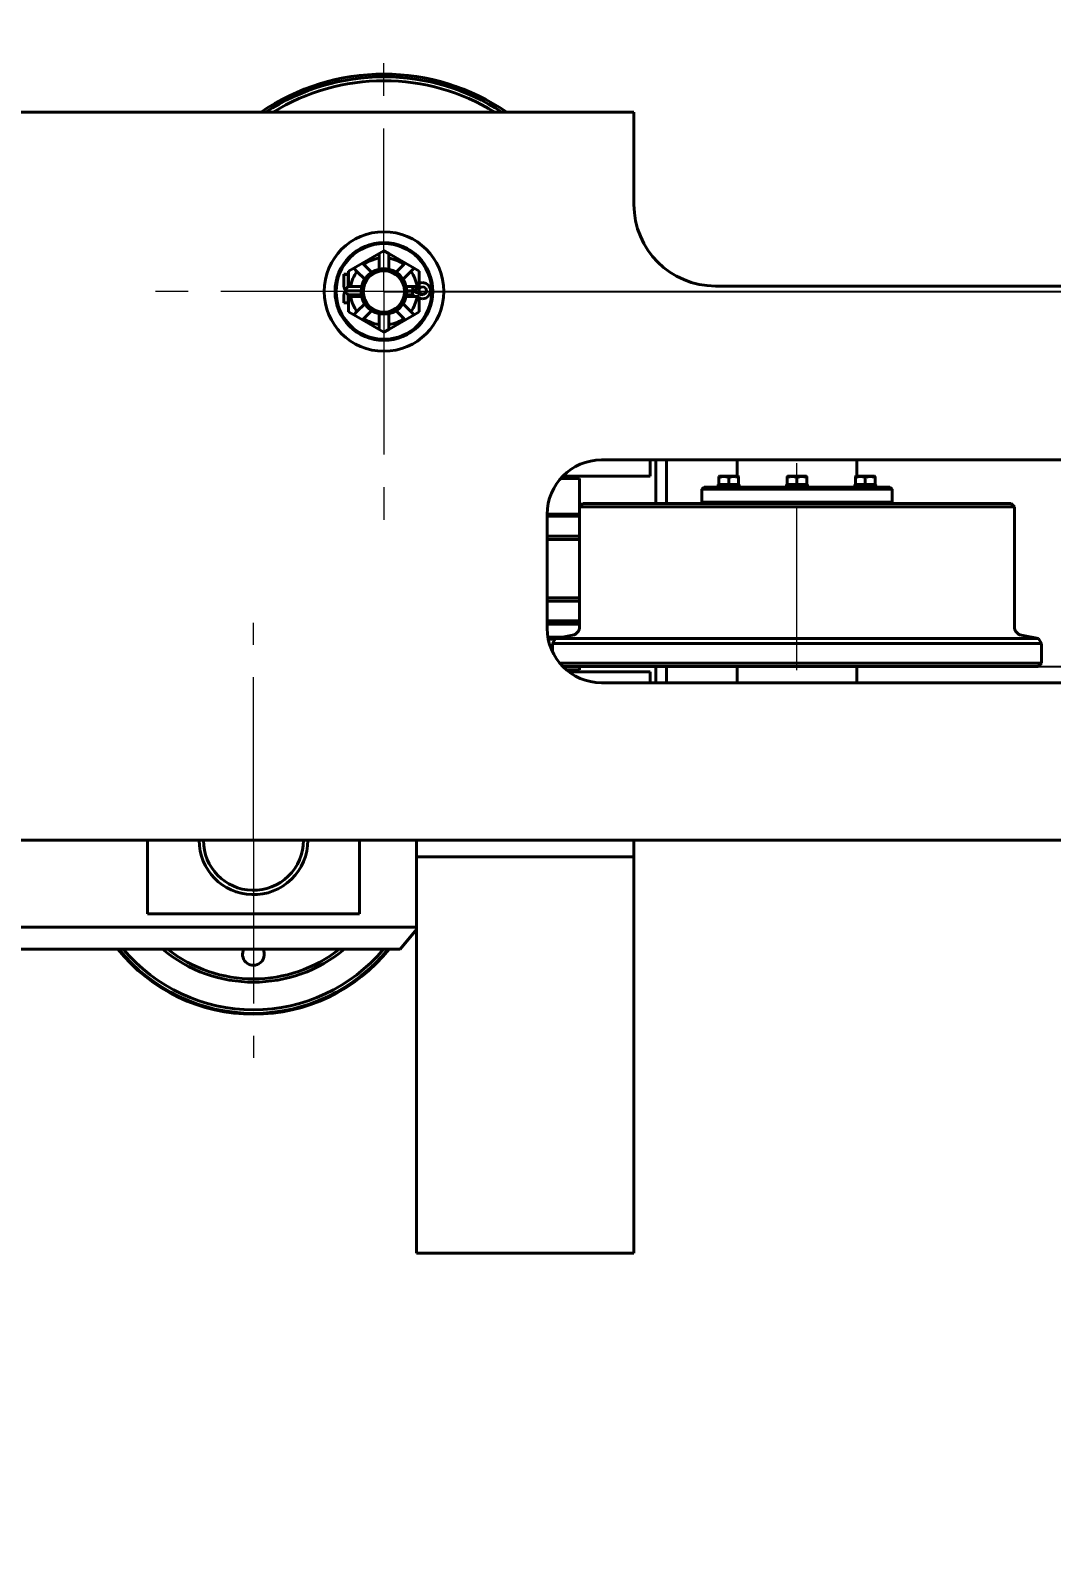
# Model space of a CAD drawing. Header units: millimetres. Extents: x 0 to 594, y 0 to 420.
# Drawn here: x 141.9 to 188.9, y 73.5 to 143.9 of the extents above; entities that cross this region are included whole.
import ezdxf

# ---------------------------------------------------------------- set-up
doc = ezdxf.new("R2010")
doc.units = ezdxf.units.MM
for name, pattern in [('K5LT_AXLED', [12, 7.5, -1.5, 1.5, -1.5]), ('K5LT_BASIC', [0]), ('K5LT_THIN', [0])]:
    doc.linetypes.add(name, pattern=pattern)
doc.layers.add('Системный слой', color=7, linetype='Continuous')
doc.styles.add('KDIMTEXTSTYLE', font='GOST_AU.SHX', dxfattribs={"width": 0.96, "oblique": 15, "height": 5})
doc.dimstyles.new('KDIMSTYLE (0.05)', dxfattribs={"dimtxt": 5, "dimasz": 1, "dimexe": 2, "dimexo": 0.0625, "dimgap": 1, "dimtad": 1, "dimlfac": 20, "dimtxsty": 'KDIMTEXTSTYLE', "dimsah": 1, "dimcen": 0.09, "dimdle": 1, "dimadec": 0, "dimazin": 0, "dimtfac": 0.667, "dimtmove": 0, "dimatfit": 3, "dimfxl": 1, "dimtvp": 1, "dimtolj": 1, "dimtzin": 0, "dimarcsym": 0})

# ---------------------------------------------------------------- blocks, each defined once
blk = doc.blocks.new('U297')
at = {"layer": 'Системный слой', "color": 150, "linetype": 'K5LT_BASIC', "lineweight": 40, "true_color": 0x0080ff}
for p, q in [((180.323, 123.047), (180.403, 123.047)), ((180.692, 123.047), (180.773, 123.047))]:
    blk.add_line(p, q, dxfattribs=at)
blk = doc.blocks.new('U298')
at = {"layer": 'Системный слой', "color": 150, "linetype": 'K5LT_BASIC', "lineweight": 40, "true_color": 0x0080ff}
for p, q in [((179.873, 123.047), (179.953, 123.047)), ((180.242, 123.047), (180.323, 123.047))]:
    blk.add_line(p, q, dxfattribs=at)
blk = doc.blocks.new('U307')
at = {"layer": 'Системный слой', "color": 150, "linetype": 'K5LT_BASIC', "lineweight": 40, "true_color": 0x0080ff}
for p, q in [((176.703, 123.047), (176.733, 123.047)), ((176.814, 123.047), (177.103, 123.047)), ((177.264, 123.047), (177.361, 123.047)), ((177.444, 123.047), (177.553, 123.047)), ((177.633, 123.047), (177.663, 123.047))]:
    blk.add_line(p, q, dxfattribs=at)
blk = doc.blocks.new('U317')
at = {"layer": 'Системный слой', "color": 150, "linetype": 'K5LT_BASIC', "lineweight": 40, "true_color": 0x0080ff}
for start, end in [(150.00006, 299.97681), (299.97681, 29.99994)]:
    blk.add_arc((152.181, 101.422), 0.5, start, end, dxfattribs=at)
blk = doc.blocks.new('U318')
at = {"layer": 'Системный слой', "color": 150, "linetype": 'K5LT_BASIC', "lineweight": 40, "true_color": 0x0080ff}
for start, end in [(90, 124.41151), (55.58849, 90)]:
    blk.add_arc((158.183, 131.922), 10, start, end, dxfattribs=at)
blk = doc.blocks.new('U319')
at = {"layer": 'Системный слой', "color": 150, "linetype": 'K5LT_BASIC', "lineweight": 40, "true_color": 0x0080ff}
for start, end in [(90, 121.70681), (58.29319, 90)]:
    blk.add_arc((158.183, 131.922), 9.697, start, end, dxfattribs=at)
blk = doc.blocks.new('U320')
at = {"layer": 'Системный слой', "color": 150, "linetype": 'K5LT_BASIC', "lineweight": 40, "true_color": 0x0080ff}
for start, end in [(90, 123.34444), (56.65556, 90)]:
    blk.add_arc((158.183, 131.922), 9.876, start, end, dxfattribs=at)
blk = doc.blocks.new('U321')
at = {"layer": 'Системный слой', "color": 150, "linetype": 'K5LT_BASIC', "lineweight": 40, "true_color": 0x0080ff}
for p, q in [((179.843, 123.047), (179.873, 123.047)), ((179.953, 123.047), (180.242, 123.047)), ((180.403, 123.047), (180.692, 123.047)), ((180.773, 123.047), (180.798, 123.047))]:
    blk.add_line(p, q, dxfattribs=at)
blk = doc.blocks.new('U322')
at = {"layer": 'Системный слой', "color": 150, "linetype": 'K5LT_BASIC', "lineweight": 40, "true_color": 0x0080ff}
for p, q in [((159.886, 132.127), (159.876, 132.122)), ((159.876, 131.786), (159.996, 131.771)), ((160.007, 132.135), (159.886, 132.127)), ((159.996, 131.771), (160.101, 131.831)), ((160.108, 132.069), (160.007, 132.135)), ((160.101, 131.831), (160.146, 131.943)), ((160.147, 131.954), (160.108, 132.069)), ((160.146, 131.943), (160.147, 131.954))]:
    blk.add_line(p, q, dxfattribs=at)
blk = doc.blocks.new('U323')
at = {"layer": 'Системный слой', "color": 150, "linetype": 'K5LT_BASIC', "lineweight": 40, "true_color": 0x0080ff}
for p, q in [((159.491, 132.147), (159.5, 132.103)), ((159.5, 132.103), (159.527, 131.984)), ((159.527, 131.984), (159.534, 131.954))]:
    blk.add_line(p, q, dxfattribs=at)
blk = doc.blocks.new('U324')
at = {"layer": 'Системный слой', "color": 150, "linetype": 'K5LT_BASIC', "lineweight": 40, "true_color": 0x0080ff}
for p, q in [((157.134, 131.954), (156.534, 131.954)), ((159.534, 131.954), (159.233, 131.954))]:
    blk.add_line(p, q, dxfattribs=at)
blk = doc.blocks.new('U325')
at = {"layer": 'Системный слой', "color": 150, "linetype": 'K5LT_BASIC', "lineweight": 40, "true_color": 0x0080ff}
for p, q in [((156.534, 131.954), (157.134, 131.954)), ((159.233, 131.954), (159.534, 131.954))]:
    blk.add_line(p, q, dxfattribs=at)
blk = doc.blocks.new('U326')
at = {"layer": 'Системный слой', "color": 150, "linetype": 'K5LT_BASIC', "lineweight": 40, "true_color": 0x0080ff}
for p, q in [((156.347, 132.715), (156.479, 132.713)), ((156.381, 132.704), (156.347, 132.704)), ((156.495, 132.706), (156.381, 132.704)), ((156.479, 132.713), (156.534, 132.71)), ((156.534, 132.71), (156.495, 132.706)), ((156.534, 132.71), (156.534, 132.71))]:
    blk.add_line(p, q, dxfattribs=at)
blk = doc.blocks.new('U327')
at = {"layer": 'Системный слой', "color": 150, "linetype": 'K5LT_BASIC', "lineweight": 40, "true_color": 0x0080ff}
for p, q in [((156.534, 131.772), (157.144, 131.772)), ((159.223, 131.772), (159.491, 131.772))]:
    blk.add_line(p, q, dxfattribs=at)
blk = doc.blocks.new('U328')
at = {"layer": 'Системный слой', "color": 150, "linetype": 'K5LT_BASIC', "lineweight": 40, "true_color": 0x0080ff}
for p, q in [((159.876, 131.797), (159.996, 131.781)), ((159.996, 131.781), (160.101, 131.842)), ((160.101, 131.842), (160.146, 131.954)), ((160.146, 131.954), (160.146, 131.96))]:
    blk.add_line(p, q, dxfattribs=at)
blk = doc.blocks.new('U329')
at = {"layer": 'Системный слой', "color": 150, "linetype": 'K5LT_BASIC', "lineweight": 40, "true_color": 0x0080ff}
for p, q in [((159.808, 132.303), (159.976, 132.334)), ((159.976, 132.334), (160.128, 132.295)), ((160.128, 132.295), (160.25, 132.196)), ((160.25, 132.196), (160.325, 132.041)), ((160.326, 131.88), (160.252, 131.725)), ((160.325, 132.041), (160.326, 131.88)), ((159.81, 131.616), (159.808, 131.616)), ((159.963, 131.585), (159.81, 131.616)), ((160.117, 131.62), (159.963, 131.585)), ((160.252, 131.725), (160.117, 131.62))]:
    blk.add_line(p, q, dxfattribs=at)
blk = doc.blocks.new('U330')
at = {"layer": 'Системный слой', "color": 150, "linetype": 'K5LT_BASIC', "lineweight": 40, "true_color": 0x0080ff}
for p, q in [((156.428, 131.932), (156.401, 131.91)), ((156.458, 131.949), (156.428, 131.932)), ((156.49, 131.96), (156.458, 131.949))]:
    blk.add_line(p, q, dxfattribs=at)
blk = doc.blocks.new('U332')
at = {"layer": 'Системный слой', "color": 150, "linetype": 'K5LT_BASIC', "lineweight": 40, "true_color": 0x0080ff}
for p, q in [((170.683, 124.172), (170.683, 122.172)), ((170.683, 114.672), (170.683, 113.922))]:
    blk.add_line(p, q, dxfattribs=at)
blk = doc.blocks.new('U339')
at = {"layer": 'Системный слой', "color": 150, "linetype": 'K5LT_BASIC', "lineweight": 40, "true_color": 0x0080ff}
for p, q in [((174.044, 123.047), (174.124, 123.047)), ((174.414, 123.047), (174.494, 123.047))]:
    blk.add_line(p, q, dxfattribs=at)
blk = doc.blocks.new('U340')
at = {"layer": 'Системный слой', "color": 150, "linetype": 'K5LT_BASIC', "lineweight": 40, "true_color": 0x0080ff}
for p, q in [((173.594, 123.047), (173.674, 123.047)), ((173.747, 123.047), (173.825, 123.047)), ((173.964, 123.047), (174.044, 123.047))]:
    blk.add_line(p, q, dxfattribs=at)
blk = doc.blocks.new('U341')
at = {"layer": 'Системный слой', "color": 150, "linetype": 'K5LT_BASIC', "lineweight": 40, "true_color": 0x0080ff}
for p, q in [((174.414, 123.422), (173.617, 123.422)), ((174.472, 123.422), (174.414, 123.422))]:
    blk.add_line(p, q, dxfattribs=at)
blk = doc.blocks.new('U343')
at = {"layer": 'Системный слой', "color": 150, "linetype": 'K5LT_BASIC', "lineweight": 40, "true_color": 0x0080ff}
for p, q in [((171.183, 122.172), (171.183, 124.172)), ((171.183, 113.922), (171.183, 114.672))]:
    blk.add_line(p, q, dxfattribs=at)
blk = doc.blocks.new('U345')
at = {"layer": 'Системный слой', "color": 150, "linetype": 'K5LT_BASIC', "lineweight": 40, "true_color": 0x0080ff}
for p, q in [((173.564, 123.047), (173.594, 123.047)), ((173.674, 123.047), (173.747, 123.047)), ((173.825, 123.047), (173.964, 123.047)), ((174.124, 123.047), (174.414, 123.047)), ((174.494, 123.047), (174.524, 123.047))]:
    blk.add_line(p, q, dxfattribs=at)
blk = doc.blocks.new('U365')
at = {"layer": 'Системный слой', "color": 150, "linetype": 'K5LT_BASIC', "lineweight": 40, "true_color": 0x0080ff}
for p, q in [((176.733, 123.047), (176.814, 123.047)), ((177.103, 123.047), (177.183, 123.047))]:
    blk.add_line(p, q, dxfattribs=at)
blk = doc.blocks.new('U366')
at = {"layer": 'Системный слой', "color": 150, "linetype": 'K5LT_BASIC', "lineweight": 40, "true_color": 0x0080ff}
for p, q in [((177.183, 123.047), (177.264, 123.047)), ((177.361, 123.047), (177.444, 123.047)), ((177.553, 123.047), (177.633, 123.047))]:
    blk.add_line(p, q, dxfattribs=at)
blk = doc.blocks.new('U379')
at = {"layer": 'Системный слой', "color": 150, "linetype": 'K5LT_BASIC', "lineweight": 40, "true_color": 0x0080ff}
for start, end in [(180, 268.38499), (268.38499, 0)]:
    blk.add_arc((152.183, 106.672), 2.5, start, end, dxfattribs=at)
blk = doc.blocks.new('U380')
at = {"layer": 'Системный слой', "color": 150, "linetype": 'K5LT_BASIC', "lineweight": 40, "true_color": 0x0080ff}
for start, end in [(180, 268.38499), (268.38499, 0)]:
    blk.add_arc((152.183, 106.672), 2.3, start, end, dxfattribs=at)
blk = doc.blocks.new('U382')
at = {"layer": 'Системный слой', "color": 150, "linetype": 'K5LT_BASIC', "lineweight": 40, "true_color": 0x0080ff}
for p, q in [((166.683, 123.322), (166.683, 123.422)), ((166.683, 114.427), (166.683, 114.522))]:
    blk.add_line(p, q, dxfattribs=at)
blk = doc.blocks.new('U385')
at = {"layer": 'Системный слой', "color": 30, "linetype": 'K5LT_AXLED', "lineweight": 18, "true_color": 0xff8000}
for q in [(158.183, 136.672), (153.433, 131.922), (158.183, 127.172), (162.933, 131.922)]:
    blk.add_line((158.183, 131.922), q, dxfattribs=at)
blk = doc.blocks.new('U386')
at = {"layer": 'Системный слой', "color": 30, "linetype": 'K5LT_AXLED', "lineweight": 18, "true_color": 0xff8000}
for q in [(158.183, 143.922), (146.183, 131.922), (158.183, 119.922), (170.183, 131.922)]:
    blk.add_line((158.183, 131.922), q, dxfattribs=at)
blk = doc.blocks.new('U389')
at = {"layer": 'Системный слой', "color": 30, "linetype": 'K5LT_AXLED', "lineweight": 18, "true_color": 0xff8000}
for q in [(152.183, 116.672), (142.183, 106.672), (152.183, 96.672), (162.183, 106.672)]:
    blk.add_line((152.183, 106.672), q, dxfattribs=at)
blk = doc.blocks.new('KDIMARROW_01')
at = {"layer": 'Системный слой'}
blk.add_hatch(color=0, dxfattribs=at).paths.add_polyline_path([(-5, -0.658), (0, 0), (-5, 0.658), (-4.5, 0)])
at = {"layer": 'Системный слой', "color": 0, "linetype": 'K5LT_THIN', "lineweight": 18}
for p, q in [((-4.5, 0), (-5, 0.658)), ((-5, 0.658), (0, 0)), ((0, 0), (-5, -0.658)), ((-5, -0.658), (-4.5, 0)), ((0, 0), (-1, 0))]:
    blk.add_line(p, q, dxfattribs=at)

msp = doc.modelspace()

# ---------------------------------------------------------------- linework, layer by layer
at = {"layer": 'Системный слой', "color": 150, "linetype": 'K5LT_BASIC', "lineweight": 40, "true_color": 0x0080ff}
for p, q in [((94.68349, 140.17208), (169.68349, 140.17208)), ((169.68349, 140.17208), (169.68349, 135.92208)), ((157.19563, 133.22813), (156.79217, 132.99519)), ((157.95849, 133.66856), (157.19563, 133.22813)), ((157.26265, 133.16112), (157.19563, 133.22813)), ((158.18349, 133.79847), (157.95849, 133.66856)), ((157.95849, 133.44935), (157.95849, 133.66856)), ((157.95849, 132.94769), (157.95849, 133.44935)), ((158.40849, 133.66856), (158.18349, 133.79847)), ((159.17134, 133.22813), (158.40849, 133.66856)), ((158.40849, 133.44935), (158.40849, 133.66856)), ((158.40849, 133.44935), (158.40849, 132.94769)), ((159.10433, 133.16112), (159.17134, 133.22813)), ((159.5748, 132.99519), (159.17134, 133.22813)), ((156.34657, 132.70418), (156.34657, 132.71504)), ((156.34657, 132.14192), (156.34657, 132.70418)), ((156.53407, 132.14735), (156.53407, 132.70961)), ((156.79217, 132.99519), (156.55849, 132.86027)), ((156.55849, 132.86027), (156.55849, 132.14708)), ((156.94445, 132.84292), (156.79217, 132.99519)), ((157.29917, 132.4882), (156.94445, 132.84292)), ((157.26265, 133.16112), (157.61737, 132.80639)), ((158.7496, 132.80639), (159.10433, 133.16112)), ((159.42252, 132.84292), (159.0678, 132.4882)), ((159.42252, 132.84292), (159.5748, 132.99519)), ((159.80849, 132.86027), (159.5748, 132.99519)), ((159.80849, 132.14708), (159.80849, 132.86027)), ((156.34657, 131.76657), (156.34657, 131.77744)), ((156.55849, 132.14743), (156.53407, 132.14743)), ((156.65622, 132.14708), (156.55849, 132.14708)), ((156.65622, 132.14708), (157.15788, 132.14708)), ((159.2091, 132.14708), (159.71075, 132.14708)), ((159.87644, 132.12249), (159.53407, 131.9545)), ((159.53407, 131.954), (159.53407, 131.9545)), ((159.53407, 131.954), (159.87644, 131.786)), ((159.54462, 131.95968), (159.87644, 131.79686)), ((159.71075, 132.14708), (159.80849, 132.14708)), ((159.80849, 131.83021), (159.80849, 132.08915)), ((173.43349, 132.17208), (190.18349, 132.17208)), ((156.34657, 131.40423), (156.34657, 131.76657)), ((156.53407, 131.40966), (156.53407, 131.77193)), ((156.55849, 131.77193), (156.55849, 131.69708)), ((156.55849, 131.69708), (156.55849, 130.98389)), ((156.65622, 131.69708), (156.55849, 131.69708)), ((157.15788, 131.69708), (156.65622, 131.69708)), ((156.94445, 131.00124), (157.29917, 131.35596)), ((159.0678, 131.35596), (159.42252, 131.00124)), ((159.71075, 131.69708), (159.2091, 131.69708)), ((159.49054, 131.77193), (159.64308, 131.69708)), ((159.71075, 131.69708), (159.80849, 131.69708)), ((159.80849, 130.98389), (159.80849, 131.69708)), ((156.55849, 130.98389), (156.79217, 130.84897)), ((156.94445, 131.00124), (156.79217, 130.84897)), ((156.79217, 130.84897), (157.19563, 130.61603)), ((157.26265, 130.68304), (157.19563, 130.61603)), ((157.19563, 130.61603), (157.95849, 130.1756)), ((157.61737, 131.03777), (157.26265, 130.68304)), ((157.95849, 130.39482), (157.95849, 130.89647)), ((157.95849, 130.39482), (157.95849, 130.1756)), ((158.40849, 130.89647), (158.40849, 130.39482)), ((158.40849, 130.1756), (159.17134, 130.61603)), ((158.40849, 130.39482), (158.40849, 130.1756)), ((159.10433, 130.68304), (158.7496, 131.03777)), ((159.10433, 130.68304), (159.17134, 130.61603)), ((159.17134, 130.61603), (159.5748, 130.84897)), ((159.42252, 131.00124), (159.5748, 130.84897)), ((159.5748, 130.84897), (159.80849, 130.98389)), ((157.95849, 130.1756), (158.18349, 130.04569)), ((158.18349, 130.04569), (158.40849, 130.1756)), ((190.18349, 124.17208), (168.18944, 124.17208)), ((170.43349, 124.17208), (170.43349, 123.42208)), ((174.43349, 123.42208), (174.43349, 124.17208)), ((179.93349, 123.42208), (179.93349, 124.17208)), ((167.18349, 123.32208), (166.31128, 123.32208)), ((166.40409, 123.42208), (170.43349, 123.42208)), ((167.18349, 122.02208), (167.18349, 123.32208)), ((173.59414, 123.40909), (173.61664, 123.42208)), ((173.59414, 123.3689), (173.59414, 123.40909)), ((173.59414, 123.04708), (173.59414, 123.3689)), ((174.04414, 123.04708), (174.04414, 123.3689)), ((174.49414, 123.40909), (174.47164, 123.42208)), ((174.49414, 123.40909), (174.49414, 123.3689)), ((174.49414, 123.04708), (174.49414, 123.3689)), ((176.73349, 123.40909), (176.75599, 123.42208)), ((176.73349, 123.3689), (176.73349, 123.40909)), ((176.73349, 123.04708), (176.73349, 123.3689)), ((177.61099, 123.42208), (176.75599, 123.42208)), ((177.18349, 123.04708), (177.18349, 123.3689)), ((177.63349, 123.40909), (177.61099, 123.42208)), ((177.63349, 123.40909), (177.63349, 123.3689)), ((177.63349, 123.04708), (177.63349, 123.3689)), ((179.87283, 123.40909), (179.89533, 123.42208)), ((179.87283, 123.3689), (179.87283, 123.40909)), ((179.87283, 123.04708), (179.87283, 123.3689)), ((180.75033, 123.42208), (179.89533, 123.42208)), ((180.32283, 123.04708), (180.32283, 123.3689)), ((180.77283, 123.40909), (180.75033, 123.42208)), ((180.77283, 123.40909), (180.77283, 123.3689)), ((180.77283, 123.04708), (180.77283, 123.3689)), ((172.90849, 122.92208), (172.80849, 122.82208)), ((172.80849, 122.82208), (172.80849, 122.22208)), ((181.55849, 122.82208), (172.80849, 122.82208)), ((181.45849, 122.92208), (172.90849, 122.92208)), ((173.56414, 122.92208), (173.56414, 123.04708)), ((174.52414, 122.92208), (174.52414, 123.04708)), ((176.70349, 122.92208), (176.70349, 123.04708)), ((177.66349, 122.92208), (177.66349, 123.04708)), ((179.84283, 122.92208), (179.84283, 123.04708)), ((180.80224, 123.04708), (180.7978, 123.04708)), ((180.80224, 123.04708), (180.80056, 122.98458)), ((181.45849, 122.92208), (181.55849, 122.82208)), ((181.55849, 122.82208), (181.55849, 122.22208)), ((167.33349, 122.17208), (167.18349, 122.02208)), ((167.18349, 116.50008), (167.18349, 122.02208)), ((167.18349, 122.02208), (187.18349, 122.02208)), ((167.33349, 122.17208), (187.03349, 122.17208)), ((181.55849, 122.22208), (172.80849, 122.22208)), ((173.74414, 122.22208), (173.74414, 122.17208)), ((174.34414, 122.22208), (174.34414, 122.17208)), ((176.88349, 122.22208), (176.88349, 122.17208)), ((177.48349, 122.22208), (177.48349, 122.17208)), ((180.02283, 122.22208), (180.02283, 122.17208)), ((180.62283, 122.22208), (180.62283, 122.17208)), ((187.03349, 122.17208), (187.18349, 122.02208)), ((187.18349, 116.50008), (187.18349, 122.02208)), ((165.68944, 121.67208), (165.68944, 116.42208)), ((167.18349, 121.67208), (165.68944, 121.67208)), ((167.18349, 121.58133), (165.68944, 121.58133)), ((167.18349, 120.67208), (165.68944, 120.67208)), ((167.18349, 120.51256), (165.68944, 120.51256)), ((167.18349, 117.8316), (165.68944, 117.8316)), ((167.18349, 117.67208), (165.68944, 117.67208)), ((167.18349, 116.76283), (165.68944, 116.76283)), ((167.18349, 116.67208), (165.68944, 116.67208)), ((167.18349, 116.62208), (165.68944, 116.62208)), ((166.43309, 116.02208), (165.72165, 116.02208)), ((166.06091, 115.92208), (165.73995, 115.92208)), ((166.08057, 115.95158), (165.93349, 115.73095)), ((165.93349, 115.34474), (165.93349, 115.73095)), ((165.93349, 115.73095), (188.43349, 115.73095)), ((166.08057, 115.95158), (166.86193, 116.10785)), ((166.08057, 115.95158), (188.2864, 115.95158)), ((188.2864, 115.95158), (187.50504, 116.10785)), ((188.2864, 115.95158), (188.43349, 115.73095)), ((188.43349, 114.82208), (188.43349, 115.73095)), ((166.26851, 114.82208), (188.43349, 114.82208)), ((166.40409, 114.67208), (188.28349, 114.67208)), ((167.18349, 114.52208), (166.56464, 114.52208)), ((170.43349, 114.42208), (166.68944, 114.42208)), ((167.18349, 114.52208), (167.18349, 114.67208)), ((170.43349, 113.92208), (170.43349, 114.42208)), ((174.43349, 114.67208), (174.43349, 113.92208)), ((179.93349, 114.67208), (179.93349, 113.92208)), ((188.43349, 114.82208), (188.28349, 114.67208)), ((168.18944, 113.92208), (190.18349, 113.92208)), ((190.18349, 106.67208), (74.18349, 106.67208)), ((147.30849, 103.29708), (147.30849, 106.67208)), ((157.05849, 106.67208), (157.05849, 103.29708)), ((159.68349, 106.67208), (159.68349, 105.91689)), ((169.68349, 105.91689), (169.68349, 106.67208)), ((159.68349, 103.67208), (159.68349, 105.91689)), ((159.68349, 105.91689), (169.68349, 105.91689)), ((169.68349, 103.67208), (169.68349, 105.91689)), ((159.68349, 87.67208), (159.68349, 103.67208)), ((169.68349, 87.67208), (169.68349, 103.67208)), ((157.05849, 103.29708), (147.30849, 103.29708)), ((159.68349, 102.67208), (104.68349, 102.67208)), ((158.9283, 101.67208), (159.68349, 102.57208)), ((158.9283, 101.67208), (105.43868, 101.67208)), ((159.68349, 87.67208), (169.68349, 87.67208))]:
    msp.add_line(p, q, dxfattribs=at)
at = {"layer": 'Системный слой', "color": 30, "linetype": 'K5LT_AXLED', "lineweight": 18, "true_color": 0xff8000}
msp.add_line((177.18349, 114.50008), (177.18349, 124.02208), dxfattribs=at)
at = {"layer": 'Системный слой', "color": 7, "linetype": 'K5LT_THIN', "lineweight": 18}
for p, q in [((173.77797, 122.22208), (173.77797, 122.17208)), ((174.31031, 122.22208), (174.31031, 122.17208)), ((176.91732, 122.22208), (176.91732, 122.17208)), ((177.44966, 122.22208), (177.44966, 122.17208)), ((180.05666, 122.22208), (180.05666, 122.17208)), ((180.589, 122.22208), (180.589, 122.17208))]:
    msp.add_line(p, q, dxfattribs=at)
at = {"layer": 'Системный слой', "color": 150, "linetype": 'K5LT_BASIC', "lineweight": 40, "true_color": 0x0080ff}
for radius in [2.75, 2.25, 2.2, 1.05, 0.95]:
    msp.add_circle((158.18349, 131.92208), radius, dxfattribs=at)
for centre, radius, start, end in [((173.43349, 135.92208), 3.75, 180, 270), ((158.18349, 131.92208), 1.54375, 98.3806538, 126.6193462), ((158.18349, 131.92208), 1.54375, 53.3806538, 81.6193462), ((158.18349, 131.92208), 1.54375, 143.3806538, 171.6193462), ((158.18349, 131.92208), 1.54375, 8.3806538, 36.6193462), ((158.18349, 131.92208), 1.54375, 188.3806538, 216.6193462), ((158.18349, 131.92208), 1.54375, 323.3806538, 351.6193462), ((158.18349, 131.92208), 1.54375, 233.3806538, 261.6193462), ((158.18349, 131.92208), 1.54375, 278.3806538, 306.6193462), ((168.18944, 121.67208), 2.5, 90, 180), ((174.38349, 122.17208), 0.05, 0, 90), ((179.98349, 122.17208), 0.05, 90, 180), ((168.18944, 116.42208), 2.5, 180, 270), ((166.78349, 116.50008), 0.4, 281.3099325, 0), ((187.58349, 116.50008), 0.4, 180, 258.6900675), ((152.18349, 106.67208), 8, 218.6821874, 321.3178125), ((152.18349, 106.67208), 7.96003, 218.9128839, 321.0871161), ((152.18349, 106.67208), 7.80051, 219.8651941, 320.1348059), ((152.18349, 106.67208), 6.525, 230.0213156, 309.9786844), ((152.18349, 106.67208), 6.375, 231.6572507, 308.3427493)]:
    msp.add_arc(centre, radius, start, end, dxfattribs=at)
at = {"layer": 'Системный слой', "color": 7, "linetype": 'K5LT_THIN', "lineweight": 18}
msp.add_arc((158.18349, 131.92208), 0.99587, 290, 200, dxfattribs=at)
at = {"layer": 'Системный слой', "color": 150, "linetype": 'K5LT_BASIC', "lineweight": 40, "true_color": 0x0080ff}
for centre, major_axis, ratio, start_param, end_param in [((156.34657, 131.95993), (0.18748, 0.18748), 0.01448326, 4.9951581, 6.26870306), ((156.34657, 131.95943), (0.18748, -0.18748), 0.01448326, 5.02412259, 6.26870306), ((159.53407, 131.95943), (-0.04352, -0.1875), 0.00638095, 0.00148112, 1.54331296), ((156.34657, 131.40966), (-0.1875, 0), 0.02896044, 1.57079633, 3.14159265), ((174.04414, 122.85666), (-0.42795, 1.3169), 0.1650759, 1.3723092, 1.4675792), ((174.04414, 123.1125), (-0.42795, 1.3169), 0.1650759, 1.56682676, 1.66209676), ((177.18349, 122.85666), (-0.42795, 1.3169), 0.1650759, 4.70841941, 4.80368942), ((177.18349, 123.1125), (-0.42795, 1.3169), 0.1650759, 4.51390185, 4.60917186), ((180.32283, 122.85666), (0, 1.31879), 0.36397023, 4.76201276, 4.85728276)]:
    msp.add_ellipse(centre, major_axis=major_axis, ratio=ratio, start_param=start_param, end_param=end_param, dxfattribs=at)
for points, knots in [([(156.34657, 132.14192), (156.34657, 132.13344), (156.34779, 132.11545), (156.3532, 132.09029), (156.3606, 132.07), (156.36928, 132.05187), (156.37994, 132.03436), (156.39185, 132.01954), (156.39938, 132.01171), (156.40148, 132.00963)], [0, 0, 0, 0, 1.72152933, 3.65433621, 5.21257166, 6.10111304, 7.74259883, 9.38359369, 10, 10, 10, 10]), ([(156.34657, 131.77744), (156.34657, 131.78591), (156.34779, 131.8039), (156.3532, 131.82906), (156.3606, 131.84935), (156.36928, 131.86748), (156.37994, 131.88499), (156.39185, 131.89982), (156.39938, 131.90765), (156.40148, 131.90972)], [0, 0, 0, 0, 1.72141075, 3.65433006, 5.2125482, 6.10111034, 7.74259744, 9.38360879, 10, 10, 10, 10]), ([(156.34657, 131.76657), (156.34657, 131.77505), (156.34779, 131.79304), (156.3532, 131.81821), (156.3606, 131.83852), (156.36928, 131.8567), (156.37994, 131.8743), (156.39185, 131.88927), (156.39938, 131.89722), (156.40148, 131.89934)], [0, 0, 0, 0, 1.72141075, 3.65433006, 5.2125482, 6.10111034, 7.74259744, 9.38360879, 10, 10, 10, 10]), ([(156.53407, 131.9545), (156.52227, 131.9545), (156.50082, 131.95652), (156.47345, 131.96398), (156.45271, 131.97272), (156.4345, 131.9827), (156.41738, 131.99476), (156.40636, 132.00471), (156.40148, 132.00963)], [0, 0, 0, 0, 2.1545379, 3.91910063, 5.16929617, 6.26085041, 7.71045124, 9, 9, 9, 9]), ([(156.53407, 131.954), (156.5233, 131.954), (156.50299, 131.95224), (156.47551, 131.94527), (156.45374, 131.93638), (156.43539, 131.92639), (156.41816, 131.91458), (156.40704, 131.90484), (156.40148, 131.89934)], [0, 0, 0, 0, 1.96767395, 3.71014869, 5.16552477, 6.25734301, 7.53286609, 9, 9, 9, 9]), ([(174.04414, 123.3689), (174.02557, 123.37509), (173.99995, 123.38284), (173.96181, 123.39243), (173.9312, 123.39888), (173.89749, 123.40417), (173.86746, 123.40732), (173.83974, 123.40893), (173.81357, 123.40926), (173.78796, 123.40843), (173.75936, 123.40631), (173.72701, 123.40227), (173.67018, 123.39193), (173.6259, 123.37948), (173.59414, 123.3689)], [0, 0, 0, 0, 1.90502276, 2.60689452, 3.8443326, 4.96854384, 5.9570695, 6.81329934, 7.70142944, 8.53318741, 9.33577528, 10.52418436, 11.73854707, 15, 15, 15, 15]), ([(174.49414, 123.3689), (174.47879, 123.37402), (174.4532, 123.3819), (174.41511, 123.39173), (174.3812, 123.39888), (174.35286, 123.40333), (174.32754, 123.40631), (174.3019, 123.40846), (174.27032, 123.40941), (174.24408, 123.4087), (174.2174, 123.40699), (174.18941, 123.40405), (174.14669, 123.39711), (174.09816, 123.38584), (174.06183, 123.37479), (174.04414, 123.3689)], [0, 0, 0, 0, 1.67981626, 2.78068749, 4.10062144, 5.2997801, 5.78516139, 6.77396186, 7.99981908, 9.10206657, 9.53045066, 10.80659157, 12.05516695, 14.06256115, 16, 16, 16, 16]), ([(177.18349, 123.3689), (177.16813, 123.37402), (177.14254, 123.3819), (177.10445, 123.39173), (177.07055, 123.39888), (177.0422, 123.40333), (177.01689, 123.40631), (176.99124, 123.40846), (176.95966, 123.40941), (176.93342, 123.4087), (176.90675, 123.40699), (176.87876, 123.40405), (176.83603, 123.39711), (176.7875, 123.38584), (176.75117, 123.37479), (176.73349, 123.3689)], [0, 0, 0, 0, 1.67981626, 2.78068749, 4.10062144, 5.2997801, 5.78516139, 6.77396186, 7.99981908, 9.10206657, 9.53045066, 10.80659157, 12.05516695, 14.06256115, 16, 16, 16, 16]), ([(177.63349, 123.3689), (177.61491, 123.37509), (177.58929, 123.38284), (177.55115, 123.39243), (177.52055, 123.39888), (177.48683, 123.40417), (177.4568, 123.40732), (177.42908, 123.40893), (177.40291, 123.40926), (177.37731, 123.40843), (177.34871, 123.40631), (177.31635, 123.40227), (177.25952, 123.39193), (177.21525, 123.37948), (177.18349, 123.3689)], [0, 0, 0, 0, 1.90502276, 2.60689452, 3.8443326, 4.96854384, 5.9570695, 6.81329934, 7.70142944, 8.53318741, 9.33577528, 10.52418436, 11.73854707, 15, 15, 15, 15]), ([(180.32283, 123.3689), (180.30747, 123.37402), (180.28188, 123.3819), (180.24379, 123.39173), (180.20989, 123.39888), (180.18154, 123.40333), (180.15623, 123.40631), (180.13058, 123.40846), (180.099, 123.40941), (180.07276, 123.4087), (180.04609, 123.40699), (180.0181, 123.40405), (179.97537, 123.39711), (179.92685, 123.38584), (179.89052, 123.37479), (179.87283, 123.3689)], [0, 0, 0, 0, 1.67981626, 2.78068749, 4.10062144, 5.2997801, 5.78516139, 6.77396186, 7.99981908, 9.10206657, 9.53045066, 10.80659157, 12.05516695, 14.06256115, 16, 16, 16, 16]), ([(180.77283, 123.3689), (180.75747, 123.37402), (180.73188, 123.3819), (180.69379, 123.39173), (180.65989, 123.39888), (180.63154, 123.40333), (180.60623, 123.40631), (180.58058, 123.40846), (180.549, 123.40941), (180.52276, 123.4087), (180.49609, 123.40699), (180.4681, 123.40405), (180.42537, 123.39711), (180.37685, 123.38584), (180.34052, 123.37479), (180.32283, 123.3689)], [0, 0, 0, 0, 1.67981626, 2.78068749, 4.10062144, 5.2997801, 5.78516139, 6.77396186, 7.99981908, 9.10206657, 9.53045066, 10.80659157, 12.05516695, 14.06256115, 16, 16, 16, 16])]:
    msp.add_open_spline(points, degree=3, knots=knots, dxfattribs=at)

# ---------------------------------------------------------------- block references
at = {"layer": 'Системный слой'}
for name in ['U386', 'U318', 'U320', 'U319', 'U385', 'U326', 'U330', 'U324', 'U325', 'U323', 'U329', 'U322', 'U328', 'U327', 'U332', 'U343', 'U382', 'U341', 'U345', 'U340', 'U339', 'U307', 'U365', 'U366', 'U321', 'U298', 'U297', 'U389', 'U379', 'U380', 'U317']:
    msp.add_blockref(name, (0, 0), dxfattribs=at)

# ---------------------------------------------------------------- dimensions: what is measured, and where the dimension line sits
at = {"layer": 'Системный слой', "color": 7}
msp.add_linear_dim(base=(230.25486, 114.67208), p1=(158.18349, 131.92208), p2=(188.28349, 114.67208), angle=90, location=(230.25486, 123.29708), text='\\H3.5;\\W0.965;\\Q15;\\H3.5;\\W0.965;\\Q15;\\Q15;В1', dimstyle='KDIMSTYLE (0.05)', override={"dimexo": 0, "dimblk1": 'KDIMARROW_01', "dimblk2": 'KDIMARROW_01', "dimse1": 0, "dimse2": 0, "dimclrt": 7, "dimtolj": 1}, dxfattribs=at).render()
msp.add_linear_dim(base=(54.68349, 74.45456), p1=(209.68349, 119.92208), p2=(54.68349, 118.92208), location=(132.18349, 74.45456), text='\\H3.5;\\W0.965;\\Q15;\\H3.5;\\W0.965;\\Q15;\\Q15;А', dimstyle='KDIMSTYLE (0.05)', override={"dimexo": 0, "dimblk1": 'KDIMARROW_01', "dimblk2": 'KDIMARROW_01', "dimse1": 0, "dimse2": 0, "dimclrt": 7, "dimtolj": 1}, dxfattribs=at).render()

doc.saveas('drawing.dxf')
